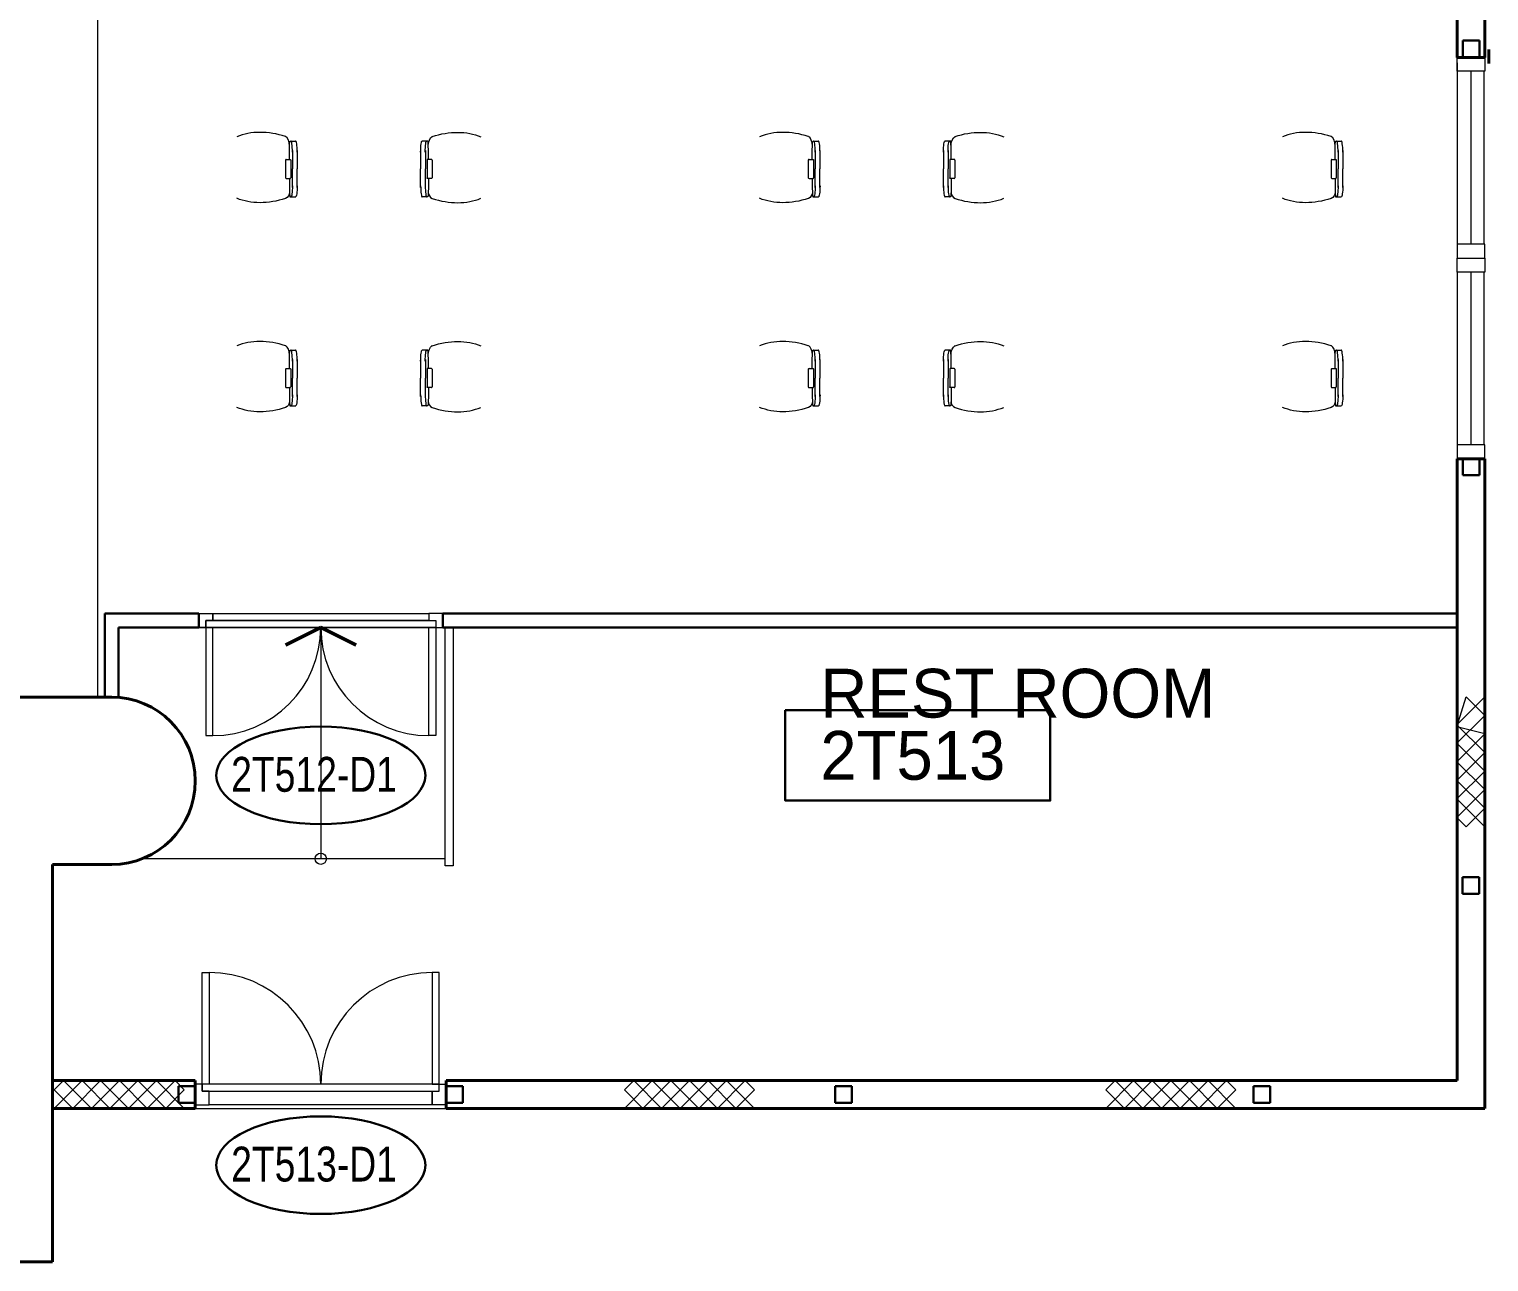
# Model space of a CAD drawing. Header units: metres. Extents: x 1807 to 3745, y 842 to 1968.
# Drawn here: x 3401.41 to 3411.88, y 1400.55 to 1409.39 of the extents above; entities that cross this region are included whole.
import ezdxf
from ezdxf.enums import TextEntityAlignment as Align

# ---------------------------------------------------------------- set-up
doc = ezdxf.new("R2010")
doc.units = ezdxf.units.M
doc.header["$MEASUREMENT"] = 0
doc.linetypes.add('DGN6', pattern=[18.248598, 0, -3.64972, 7.299439, -3.64972, 0, -3.64972])
doc.layers.get('0').update_dxf_attribs({"lineweight": 0})
for name, color, linetype, lineweight in [('Level 1', 7, 'Continuous', 0), ('Level 31', 7, 'Continuous', 0), ('Level 33', 7, 'Continuous', 0), ('Primary Door', 7, 'Continuous', 0), ('TRIRIGA DOOR BOX', 7, 'Continuous', 0)]:
    doc.layers.add(name, color=color, linetype=linetype, lineweight=lineweight)
doc.styles.add('Style-CHAR_FAST_FONT', font='CHAR_FAST_FONT.shx', dxfattribs={"height": 0.2})

# ---------------------------------------------------------------- blocks, each defined once
blk = doc.blocks.new('AnonymusCell_210')
at = {"layer": 'Primary Door', "color": 7, "linetype": 'Continuous', "lineweight": 30}
blk.add_ellipse((0, 0), major_axis=(0.75, 0), ratio=0.466667, dxfattribs=at)
at = {"layer": 'Primary Door', "color": 7, "linetype": 'Continuous', "lineweight": 30, "style": 'Style-CHAR_FAST_FONT', "width": 0.799986}
blk.add_text('2T513-D1', height=0.25, dxfattribs=at).set_placement((-0.643, 0.133), align=Align.TOP_LEFT)
blk = doc.blocks.new('AnonymusCell_212')
at = {"layer": 'Primary Door', "color": 7, "linetype": 'Continuous', "lineweight": 30}
blk.add_ellipse((0, 0), major_axis=(0.75, 0), ratio=0.466667, dxfattribs=at)
at = {"layer": 'Primary Door', "color": 7, "linetype": 'Continuous', "lineweight": 30, "style": 'Style-CHAR_FAST_FONT', "width": 0.799986}
blk.add_text('2T512-D1', height=0.25, dxfattribs=at).set_placement((-0.643, 0.133), align=Align.TOP_LEFT)

msp = doc.modelspace()

# ---------------------------------------------------------------- linework, layer by layer
at = {"layer": 'Level 1', "color": 7, "linetype": 'Continuous', "lineweight": 0}
for p, q in [((3401.9, 1404.6), (3401.9, 1415.409)), ((3411.65, 1409.19), (3411.85, 1409.19)), ((3411.65, 1409.09), (3411.65, 1409.19)), ((3411.65, 1409.15), (3411.65, 1407.85)), ((3411.85, 1409.19), (3411.85, 1409.09)), ((3411.85, 1409.09), (3411.65, 1409.09)), ((3411.843, 1409.09), (3411.843, 1407.85)), ((3403.279, 1408.59), (3403.32, 1408.59)), ((3404.267, 1408.59), (3404.227, 1408.59)), ((3407.029, 1408.59), (3407.07, 1408.59)), ((3408.017, 1408.59), (3407.977, 1408.59)), ((3410.779, 1408.59), (3410.82, 1408.59)), ((3403.297, 1408.523), (3403.297, 1408.39)), ((3403.33, 1408.523), (3403.33, 1408.39)), ((3404.216, 1408.523), (3404.216, 1408.39)), ((3404.25, 1408.523), (3404.25, 1408.39)), ((3407.047, 1408.523), (3407.047, 1408.39)), ((3407.08, 1408.523), (3407.08, 1408.39)), ((3407.966, 1408.523), (3407.966, 1408.39)), ((3408, 1408.523), (3408, 1408.39)), ((3410.797, 1408.523), (3410.797, 1408.39)), ((3410.83, 1408.523), (3410.83, 1408.39)), ((3403.247, 1408.453), (3403.247, 1408.326)), ((3403.252, 1408.458), (3403.282, 1408.458)), ((3403.284, 1408.453), (3403.284, 1408.326)), ((3403.297, 1408.257), (3403.297, 1408.39)), ((3403.33, 1408.257), (3403.33, 1408.39)), ((3404.216, 1408.257), (3404.216, 1408.39)), ((3404.25, 1408.257), (3404.25, 1408.39)), ((3404.262, 1408.453), (3404.262, 1408.326)), ((3404.294, 1408.458), (3404.264, 1408.458)), ((3404.299, 1408.453), (3404.299, 1408.326)), ((3406.997, 1408.453), (3406.997, 1408.326)), ((3407.002, 1408.458), (3407.032, 1408.458)), ((3407.034, 1408.453), (3407.034, 1408.326)), ((3407.047, 1408.257), (3407.047, 1408.39)), ((3407.08, 1408.257), (3407.08, 1408.39)), ((3407.966, 1408.257), (3407.966, 1408.39)), ((3408, 1408.257), (3408, 1408.39)), ((3408.012, 1408.453), (3408.012, 1408.326)), ((3408.044, 1408.458), (3408.014, 1408.458)), ((3408.049, 1408.453), (3408.049, 1408.326)), ((3410.747, 1408.453), (3410.747, 1408.326)), ((3410.752, 1408.458), (3410.782, 1408.458)), ((3410.784, 1408.453), (3410.784, 1408.326)), ((3410.797, 1408.257), (3410.797, 1408.39)), ((3410.83, 1408.257), (3410.83, 1408.39)), ((3403.252, 1408.321), (3403.282, 1408.321)), ((3404.294, 1408.321), (3404.264, 1408.321)), ((3407.002, 1408.321), (3407.032, 1408.321)), ((3408.044, 1408.321), (3408.014, 1408.321)), ((3410.752, 1408.321), (3410.782, 1408.321)), ((3403.279, 1408.19), (3403.32, 1408.19)), ((3404.267, 1408.19), (3404.227, 1408.19)), ((3407.029, 1408.19), (3407.07, 1408.19)), ((3408.017, 1408.19), (3407.977, 1408.19)), ((3410.779, 1408.19), (3410.82, 1408.19)), ((3411.85, 1407.85), (3411.65, 1407.85)), ((3411.65, 1407.85), (3411.65, 1407.75)), ((3411.85, 1407.75), (3411.85, 1407.85)), ((3411.65, 1407.75), (3411.85, 1407.75)), ((3411.65, 1407.75), (3411.85, 1407.75)), ((3411.65, 1407.65), (3411.65, 1407.75)), ((3411.85, 1407.75), (3411.85, 1407.65)), ((3411.65, 1407.65), (3411.65, 1406.35)), ((3411.85, 1407.65), (3411.65, 1407.65)), ((3411.843, 1407.65), (3411.843, 1406.41)), ((3403.279, 1407.09), (3403.32, 1407.09)), ((3403.297, 1407.023), (3403.297, 1406.89)), ((3403.33, 1407.023), (3403.33, 1406.89)), ((3404.216, 1407.023), (3404.216, 1406.89)), ((3404.267, 1407.09), (3404.227, 1407.09)), ((3404.25, 1407.023), (3404.25, 1406.89)), ((3407.029, 1407.09), (3407.07, 1407.09)), ((3407.047, 1407.023), (3407.047, 1406.89)), ((3407.08, 1407.023), (3407.08, 1406.89)), ((3407.966, 1407.023), (3407.966, 1406.89)), ((3408.017, 1407.09), (3407.977, 1407.09)), ((3408, 1407.023), (3408, 1406.89)), ((3410.779, 1407.09), (3410.82, 1407.09)), ((3410.797, 1407.023), (3410.797, 1406.89)), ((3410.83, 1407.023), (3410.83, 1406.89)), ((3403.247, 1406.953), (3403.247, 1406.826)), ((3403.252, 1406.958), (3403.282, 1406.958)), ((3403.284, 1406.953), (3403.284, 1406.826)), ((3404.262, 1406.953), (3404.262, 1406.826)), ((3404.294, 1406.958), (3404.264, 1406.958)), ((3404.299, 1406.953), (3404.299, 1406.826)), ((3406.997, 1406.953), (3406.997, 1406.826)), ((3407.002, 1406.958), (3407.032, 1406.958)), ((3407.034, 1406.953), (3407.034, 1406.826)), ((3408.012, 1406.953), (3408.012, 1406.826)), ((3408.044, 1406.958), (3408.014, 1406.958)), ((3408.049, 1406.953), (3408.049, 1406.826)), ((3410.747, 1406.953), (3410.747, 1406.826)), ((3410.752, 1406.958), (3410.782, 1406.958)), ((3410.784, 1406.953), (3410.784, 1406.826)), ((3403.252, 1406.821), (3403.282, 1406.821)), ((3403.297, 1406.757), (3403.297, 1406.89)), ((3403.33, 1406.757), (3403.33, 1406.89)), ((3404.216, 1406.757), (3404.216, 1406.89)), ((3404.25, 1406.757), (3404.25, 1406.89)), ((3404.294, 1406.821), (3404.264, 1406.821)), ((3407.002, 1406.821), (3407.032, 1406.821)), ((3407.047, 1406.757), (3407.047, 1406.89)), ((3407.08, 1406.757), (3407.08, 1406.89)), ((3407.966, 1406.757), (3407.966, 1406.89)), ((3408, 1406.757), (3408, 1406.89)), ((3408.044, 1406.821), (3408.014, 1406.821)), ((3410.752, 1406.821), (3410.782, 1406.821)), ((3410.797, 1406.757), (3410.797, 1406.89)), ((3410.83, 1406.757), (3410.83, 1406.89)), ((3403.279, 1406.69), (3403.32, 1406.69)), ((3404.267, 1406.69), (3404.227, 1406.69)), ((3407.029, 1406.69), (3407.07, 1406.69)), ((3408.017, 1406.69), (3407.977, 1406.69)), ((3410.779, 1406.69), (3410.82, 1406.69)), ((3411.85, 1406.41), (3411.65, 1406.41)), ((3411.65, 1406.41), (3411.65, 1406.31)), ((3411.85, 1406.31), (3411.85, 1406.41)), ((3411.65, 1406.31), (3411.85, 1406.31)), ((3402.625, 1405.1), (3402.625, 1405.2)), ((3402.625, 1405.2), (3402.725, 1405.2)), ((3402.625, 1405.1), (3402.625, 1405.2)), ((3402.625, 1405.2), (3402.725, 1405.2)), ((3402.725, 1405.15), (3402.675, 1405.15)), ((3402.675, 1405.15), (3402.675, 1405.1)), ((3402.725, 1405.15), (3402.675, 1405.15)), ((3402.675, 1405.15), (3402.675, 1405.1)), ((3402.675, 1405.15), (3404.325, 1405.15)), ((3402.675, 1405.1), (3402.675, 1405.15)), ((3402.725, 1405.2), (3402.725, 1405.15)), ((3402.725, 1405.2), (3402.725, 1405.15)), ((3402.725, 1405.2), (3404.275, 1405.2)), ((3402.725, 1405.15), (3402.725, 1405.2)), ((3404.275, 1405.15), (3402.725, 1405.15)), ((3404.375, 1405.2), (3404.275, 1405.2)), ((3404.275, 1405.2), (3404.275, 1405.15)), ((3404.375, 1405.2), (3404.275, 1405.2)), ((3404.275, 1405.2), (3404.275, 1405.15)), ((3404.275, 1405.2), (3404.275, 1405.15)), ((3404.275, 1405.15), (3404.325, 1405.15)), ((3404.275, 1405.15), (3404.325, 1405.15)), ((3404.325, 1405.15), (3404.325, 1405.1)), ((3404.325, 1405.15), (3404.325, 1405.1)), ((3404.325, 1405.15), (3404.325, 1405.1)), ((3404.375, 1405.1), (3404.375, 1405.2)), ((3404.375, 1405.1), (3404.375, 1405.2)), ((3402.625, 1405.1), (3404.375, 1405.1)), ((3402.675, 1405.1), (3402.625, 1405.1)), ((3402.675, 1405.1), (3402.625, 1405.1)), ((3402.675, 1405.1), (3402.675, 1404.325)), ((3402.725, 1405.1), (3402.675, 1405.1)), ((3404.325, 1405.1), (3402.675, 1405.1)), ((3402.725, 1404.325), (3402.725, 1405.1)), ((3403.5, 1405.1), (3403.5, 1403.441)), ((3404.275, 1404.325), (3404.275, 1405.1)), ((3404.275, 1405.1), (3404.325, 1405.1)), ((3404.325, 1405.1), (3404.375, 1405.1)), ((3404.325, 1405.1), (3404.375, 1405.1)), ((3404.325, 1405.1), (3404.325, 1404.325)), ((3411.849, 1404.603), (3411.649, 1404.403)), ((3411.649, 1404.387), (3411.716, 1404.603)), ((3411.716, 1404.603), (3411.849, 1404.47)), ((3402, 1404.6), (3401.9, 1404.6)), ((3411.849, 1404.47), (3411.649, 1404.27)), ((3411.649, 1404.403), (3411.849, 1404.203)), ((3402.675, 1404.325), (3402.725, 1404.325)), ((3404.325, 1404.325), (3404.275, 1404.325)), ((3411.849, 1404.337), (3411.649, 1404.387)), ((3411.649, 1404.137), (3411.849, 1404.337)), ((3411.649, 1404.27), (3411.849, 1404.07)), ((3411.849, 1404.203), (3411.649, 1404.003)), ((3411.849, 1403.937), (3411.649, 1404.137)), ((3411.849, 1404.07), (3411.649, 1403.87)), ((3411.649, 1404.003), (3411.849, 1403.803)), ((3411.649, 1403.737), (3411.849, 1403.937)), ((3411.649, 1403.87), (3411.849, 1403.67)), ((3411.849, 1403.803), (3411.716, 1403.67)), ((3411.716, 1403.67), (3411.649, 1403.737)), ((3401.575, 1400.55), (3401.575, 1403.4)), ((3401.575, 1403.4), (3402, 1403.4)), ((3404.392, 1403.441), (3402.219, 1403.441)), ((3402.65, 1401.825), (3402.65, 1402.625)), ((3402.65, 1402.625), (3402.7, 1402.625)), ((3402.7, 1402.625), (3402.7, 1401.825)), ((3404.35, 1402.625), (3404.3, 1402.625)), ((3404.3, 1402.625), (3404.3, 1401.825)), ((3404.35, 1401.825), (3404.35, 1402.625)), ((3401.588, 1401.783), (3401.655, 1401.85)), ((3401.788, 1401.85), (3401.588, 1401.65)), ((3401.721, 1401.65), (3401.588, 1401.783)), ((3401.655, 1401.85), (3401.855, 1401.65)), ((3401.921, 1401.85), (3401.721, 1401.65)), ((3401.988, 1401.65), (3401.788, 1401.85)), ((3401.855, 1401.65), (3402.055, 1401.85)), ((3402.121, 1401.65), (3401.921, 1401.85)), ((3402.188, 1401.85), (3401.988, 1401.65)), ((3402.055, 1401.85), (3402.255, 1401.65)), ((3402.321, 1401.85), (3402.121, 1401.65)), ((3402.388, 1401.65), (3402.188, 1401.85)), ((3402.255, 1401.65), (3402.455, 1401.85)), ((3402.521, 1401.65), (3402.321, 1401.85)), ((3402.521, 1401.783), (3402.388, 1401.65)), ((3402.455, 1401.85), (3402.521, 1401.783)), ((3402.6, 1401.825), (3402.6, 1401.675)), ((3402.65, 1401.825), (3402.6, 1401.825)), ((3402.6, 1401.825), (3402.6, 1401.675)), ((3402.65, 1401.825), (3402.6, 1401.825)), ((3402.65, 1401.775), (3402.65, 1401.825)), ((3402.7, 1401.825), (3402.65, 1401.825)), ((3402.65, 1401.775), (3402.65, 1401.825)), ((3402.65, 1401.825), (3402.65, 1401.775)), ((3404.35, 1401.825), (3402.65, 1401.825)), ((3402.7, 1401.775), (3402.65, 1401.775)), ((3402.7, 1401.775), (3402.65, 1401.775)), ((3402.65, 1401.775), (3404.35, 1401.775)), ((3402.7, 1401.675), (3402.7, 1401.775)), ((3402.7, 1401.675), (3402.7, 1401.775)), ((3402.7, 1401.675), (3402.7, 1401.775)), ((3402.7, 1401.775), (3404.3, 1401.775)), ((3404.3, 1401.825), (3404.35, 1401.825)), ((3404.3, 1401.675), (3404.3, 1401.775)), ((3404.3, 1401.775), (3404.35, 1401.775)), ((3404.3, 1401.675), (3404.3, 1401.775)), ((3404.3, 1401.775), (3404.35, 1401.775)), ((3404.3, 1401.775), (3404.3, 1401.675)), ((3404.35, 1401.775), (3404.35, 1401.825)), ((3404.35, 1401.825), (3404.4, 1401.825)), ((3404.35, 1401.775), (3404.35, 1401.825)), ((3404.35, 1401.825), (3404.4, 1401.825)), ((3404.35, 1401.775), (3404.35, 1401.825)), ((3404.4, 1401.825), (3404.4, 1401.675)), ((3404.4, 1401.825), (3404.4, 1401.675)), ((3405.678, 1401.783), (3405.745, 1401.85)), ((3405.878, 1401.85), (3405.678, 1401.65)), ((3405.811, 1401.65), (3405.678, 1401.783)), ((3405.745, 1401.85), (3405.945, 1401.65)), ((3406.011, 1401.85), (3405.811, 1401.65)), ((3406.078, 1401.65), (3405.878, 1401.85)), ((3405.945, 1401.65), (3406.145, 1401.85)), ((3406.211, 1401.65), (3406.011, 1401.85)), ((3406.278, 1401.85), (3406.078, 1401.65)), ((3406.145, 1401.85), (3406.345, 1401.65)), ((3406.411, 1401.85), (3406.211, 1401.65)), ((3406.478, 1401.65), (3406.278, 1401.85)), ((3406.345, 1401.65), (3406.545, 1401.85)), ((3406.611, 1401.65), (3406.411, 1401.85)), ((3406.611, 1401.783), (3406.478, 1401.65)), ((3406.545, 1401.85), (3406.611, 1401.783)), ((3409.13, 1401.783), (3409.197, 1401.85)), ((3409.33, 1401.85), (3409.13, 1401.65)), ((3409.264, 1401.65), (3409.13, 1401.783)), ((3409.197, 1401.85), (3409.397, 1401.65)), ((3409.464, 1401.85), (3409.264, 1401.65)), ((3409.53, 1401.65), (3409.33, 1401.85)), ((3409.397, 1401.65), (3409.597, 1401.85)), ((3409.664, 1401.65), (3409.464, 1401.85)), ((3409.73, 1401.85), (3409.53, 1401.65)), ((3409.597, 1401.85), (3409.797, 1401.65)), ((3409.864, 1401.85), (3409.664, 1401.65)), ((3409.93, 1401.65), (3409.73, 1401.85)), ((3409.797, 1401.65), (3409.997, 1401.85)), ((3410.064, 1401.65), (3409.864, 1401.85)), ((3410.064, 1401.783), (3409.93, 1401.65)), ((3409.997, 1401.85), (3410.064, 1401.783)), ((3402.6, 1401.675), (3402.7, 1401.675)), ((3402.6, 1401.675), (3402.7, 1401.675)), ((3404.3, 1401.675), (3402.7, 1401.675)), ((3404.4, 1401.675), (3404.3, 1401.675)), ((3404.4, 1401.675), (3404.3, 1401.675)), ((3402.6, 1401.65), (3404.4, 1401.65)), ((3394.95, 1400.55), (3401.575, 1400.55))]:
    msp.add_line(p, q, dxfattribs=at)
at = {"layer": 'Level 1', "color": 7, "linetype": 'Continuous', "lineweight": 40}
for p, q in [((3411.65, 1410.81), (3411.65, 1409.19)), ((3411.85, 1410.81), (3411.85, 1409.19)), ((3411.65, 1409.19), (3411.85, 1409.19)), ((3411.65, 1406.31), (3411.85, 1406.31)), ((3411.65, 1406.31), (3411.65, 1401.85)), ((3411.85, 1406.31), (3411.85, 1401.65)), ((3398.075, 1404.6), (3402, 1404.6)), ((3402, 1403.4), (3401.575, 1403.4)), ((3401.575, 1403.4), (3401.575, 1400.55)), ((3401.575, 1401.85), (3402.6, 1401.85)), ((3402.6, 1401.85), (3402.6, 1401.65)), ((3404.4, 1401.85), (3404.4, 1401.65)), ((3404.4, 1401.85), (3411.65, 1401.85)), ((3401.575, 1401.65), (3402.6, 1401.65)), ((3404.4, 1401.65), (3411.85, 1401.65)), ((3401.575, 1400.55), (3400.325, 1400.55))]:
    msp.add_line(p, q, dxfattribs=at)
at = {"layer": 'Level 1', "color": 7, "linetype": 'Continuous', "lineweight": 30}
for p, q in [((3411.812, 1409.312), (3411.692, 1409.312)), ((3411.692, 1409.312), (3411.692, 1409.192)), ((3411.812, 1409.192), (3411.812, 1409.312)), ((3411.692, 1409.192), (3411.812, 1409.192)), ((3411.812, 1406.312), (3411.692, 1406.312)), ((3411.692, 1406.312), (3411.692, 1406.192)), ((3411.812, 1406.192), (3411.812, 1406.312)), ((3411.692, 1406.192), (3411.812, 1406.192)), ((3401.95, 1404.6), (3401.95, 1405.2)), ((3401.95, 1405.2), (3402.625, 1405.2)), ((3402.625, 1405.1), (3402.625, 1405.2)), ((3404.375, 1405.2), (3411.65, 1405.2)), ((3404.375, 1405.1), (3404.375, 1405.2)), ((3402.05, 1404.6), (3402.05, 1405.1)), ((3402.05, 1405.1), (3402.625, 1405.1)), ((3404.375, 1405.1), (3411.65, 1405.1)), ((3411.81, 1403.31), (3411.69, 1403.31)), ((3411.69, 1403.31), (3411.69, 1403.19)), ((3411.81, 1403.19), (3411.81, 1403.31)), ((3411.69, 1403.19), (3411.81, 1403.19)), ((3402.6, 1401.81), (3402.48, 1401.81)), ((3402.48, 1401.81), (3402.48, 1401.69)), ((3402.6, 1401.69), (3402.6, 1401.81)), ((3404.52, 1401.81), (3404.4, 1401.81)), ((3404.4, 1401.81), (3404.4, 1401.69)), ((3404.52, 1401.69), (3404.52, 1401.81)), ((3407.31, 1401.81), (3407.19, 1401.81)), ((3407.19, 1401.81), (3407.19, 1401.69)), ((3407.31, 1401.69), (3407.31, 1401.81)), ((3410.31, 1401.81), (3410.19, 1401.81)), ((3410.19, 1401.81), (3410.19, 1401.69)), ((3410.31, 1401.69), (3410.31, 1401.81)), ((3402.48, 1401.69), (3402.6, 1401.69)), ((3404.4, 1401.69), (3404.52, 1401.69)), ((3407.19, 1401.69), (3407.31, 1401.69)), ((3410.19, 1401.69), (3410.31, 1401.69))]:
    msp.add_line(p, q, dxfattribs=at)
at = {"layer": 'Level 1', "color": 7, "linetype": 'DGN6', "lineweight": 40}
msp.add_line((3411.878, 1409.246), (3411.878, 1406.261), dxfattribs=at)
at = {"layer": 'Level 1', "color": 7, "linetype": 'Continuous', "lineweight": 13}
for p, q in [((3411.75, 1409.09), (3411.75, 1407.85)), ((3411.75, 1407.65), (3411.75, 1406.41)), ((3404.392, 1403.391), (3404.392, 1405.1)), ((3404.392, 1405.1), (3404.45, 1405.1)), ((3404.45, 1405.1), (3404.45, 1403.391)), ((3404.45, 1403.391), (3404.392, 1403.391))]:
    msp.add_line(p, q, dxfattribs=at)
at = {"layer": 'Level 1', "color": 7, "linetype": 'Continuous', "lineweight": 53}
for p, q in [((3403.5, 1405.1), (3403.247, 1404.974)), ((3403.753, 1404.974), (3403.5, 1405.1))]:
    msp.add_line(p, q, dxfattribs=at)
at = {"layer": 'Level 1', "color": 7, "linetype": 'Continuous', "lineweight": 0}
msp.add_circle((3403.5, 1403.441), 0.04, dxfattribs=at)
for centre, radius, start, end in [((3403.252, 1408.453), 0.005, 90, 180), ((3404.294, 1408.453), 0.005, 0, 90), ((3407.002, 1408.453), 0.005, 90, 180), ((3408.044, 1408.453), 0.005, 0, 90), ((3410.752, 1408.453), 0.005, 90, 180), ((3403.252, 1408.326), 0.005, 180, 270), ((3404.294, 1408.326), 0.005, 270, 0), ((3407.002, 1408.326), 0.005, 180, 270), ((3408.044, 1408.326), 0.005, 270, 0), ((3410.752, 1408.326), 0.005, 180, 270), ((3403.252, 1406.953), 0.005, 90, 180), ((3404.294, 1406.953), 0.005, 0, 90), ((3407.002, 1406.953), 0.005, 90, 180), ((3408.044, 1406.953), 0.005, 0, 90), ((3410.752, 1406.953), 0.005, 90, 180), ((3403.252, 1406.826), 0.005, 180, 270), ((3404.294, 1406.826), 0.005, 270, 0), ((3407.002, 1406.826), 0.005, 180, 270), ((3408.044, 1406.826), 0.005, 270, 0), ((3410.752, 1406.826), 0.005, 180, 270), ((3402.725, 1405.1), 0.775, 270, 0), ((3404.275, 1405.1), 0.775, 180, 270), ((3402, 1404), 0.6, 270, 90), ((3402.7, 1401.825), 0.8, 0, 90), ((3404.3, 1401.825), 0.8, 90, 180)]:
    msp.add_arc(centre, radius, start, end, dxfattribs=at)
at = {"layer": 'Level 1', "color": 7, "linetype": 'Continuous', "lineweight": 40}
msp.add_arc((3402, 1404), 0.6, 270, 90, dxfattribs=at)
at = {"layer": 'Level 1', "color": 7, "linetype": 'Continuous', "lineweight": 0}
for centre, major_axis, ratio, start_param, end_param in [((3403.147, 1408.327), (-0.407, 0.137), 0.724766, 4.712389, 5.588784), ((3403.234, 1408.556), (0, -0.0702), 0.602534, 1.570796, 2.809379), ((3403.286, 1408.511), (0, 0.0792), 0.135555, 4.712389, 6.359652), ((3403.32, 1408.511), (0, 0.0792), 0.135555, 4.712389, 6.359652), ((3404.268, 1408.49), (0, 0.0997), 0.038107, 4.388145, 6.359652), ((3406.897, 1408.327), (-0.407, 0.137), 0.724766, 4.712389, 5.588784), ((3406.984, 1408.556), (0, -0.0702), 0.602534, 1.570796, 2.809379), ((3407.036, 1408.511), (0, 0.0792), 0.135555, 4.712389, 6.359652), ((3407.07, 1408.511), (0, 0.0792), 0.135555, 4.712389, 6.359652), ((3408.018, 1408.49), (0, 0.0997), 0.038107, 4.388145, 6.359652), ((3410.647, 1408.327), (-0.407, 0.137), 0.724766, 4.712389, 5.588784), ((3410.734, 1408.556), (0, -0.0702), 0.602534, 1.570796, 2.809379), ((3410.786, 1408.511), (0, 0.0792), 0.135555, 4.712389, 6.359652), ((3410.82, 1408.511), (0, 0.0792), 0.135555, 4.712389, 6.359652), ((3404.264, 1408.453), (0, 0.005), 0.354, 0, 1.570796), ((3408.014, 1408.453), (0, 0.005), 0.354, 0, 1.570796), ((3403.279, 1408.29), (0, -0.0997), 0.038107, 4.388145, 6.359652), ((3403.282, 1408.326), (0, -0.005), 0.354, 0, 1.570796), ((3404.227, 1408.269), (0, -0.0792), 0.135555, 4.712389, 6.359652), ((3404.26, 1408.269), (0, -0.0792), 0.135555, 4.712389, 6.359652), ((3407.029, 1408.29), (0, -0.0997), 0.038107, 4.388145, 6.359652), ((3407.032, 1408.326), (0, -0.005), 0.354, 0, 1.570796), ((3407.977, 1408.269), (0, -0.0792), 0.135555, 4.712389, 6.359652), ((3408.01, 1408.269), (0, -0.0792), 0.135555, 4.712389, 6.359652), ((3410.779, 1408.29), (0, -0.0997), 0.038107, 4.388145, 6.359652), ((3410.782, 1408.326), (0, -0.005), 0.354, 0, 1.570796), ((3404.313, 1408.224), (0, -0.0488), 0.866653, 4.712389, 5.950972), ((3404.399, 1408.473), (0.407, -0.137), 0.724766, 4.712389, 5.588784), ((3408.063, 1408.224), (0, -0.0488), 0.866653, 4.712389, 5.950972), ((3408.149, 1408.473), (0.407, -0.137), 0.724766, 4.712389, 5.588784), ((3403.147, 1406.827), (-0.407, 0.137), 0.724766, 4.712389, 5.588784), ((3403.234, 1407.056), (0, -0.0702), 0.602534, 1.570796, 2.809379), ((3406.897, 1406.827), (-0.407, 0.137), 0.724766, 4.712389, 5.588784), ((3406.984, 1407.056), (0, -0.0702), 0.602534, 1.570796, 2.809379), ((3410.647, 1406.827), (-0.407, 0.137), 0.724766, 4.712389, 5.588784), ((3410.734, 1407.056), (0, -0.0702), 0.602534, 1.570796, 2.809379), ((3403.286, 1407.011), (0, 0.0792), 0.135555, 4.712389, 6.359652), ((3403.32, 1407.011), (0, 0.0792), 0.135555, 4.712389, 6.359652), ((3404.268, 1406.99), (0, 0.0997), 0.038107, 4.388145, 6.359652), ((3407.036, 1407.011), (0, 0.0792), 0.135555, 4.712389, 6.359652), ((3407.07, 1407.011), (0, 0.0792), 0.135555, 4.712389, 6.359652), ((3408.018, 1406.99), (0, 0.0997), 0.038107, 4.388145, 6.359652), ((3410.786, 1407.011), (0, 0.0792), 0.135555, 4.712389, 6.359652), ((3410.82, 1407.011), (0, 0.0792), 0.135555, 4.712389, 6.359652), ((3404.264, 1406.953), (0, 0.005), 0.354, 0, 1.570796), ((3408.014, 1406.953), (0, 0.005), 0.354, 0, 1.570796), ((3403.279, 1406.79), (0, -0.0997), 0.038107, 4.388145, 6.359652), ((3403.282, 1406.826), (0, -0.005), 0.354, 0, 1.570796), ((3407.029, 1406.79), (0, -0.0997), 0.038107, 4.388145, 6.359652), ((3407.032, 1406.826), (0, -0.005), 0.354, 0, 1.570796), ((3410.779, 1406.79), (0, -0.0997), 0.038107, 4.388145, 6.359652), ((3410.782, 1406.826), (0, -0.005), 0.354, 0, 1.570796), ((3404.227, 1406.769), (0, -0.0792), 0.135555, 4.712389, 6.359652), ((3404.26, 1406.769), (0, -0.0792), 0.135555, 4.712389, 6.359652), ((3404.313, 1406.724), (0, -0.0488), 0.866653, 4.712389, 5.950972), ((3407.977, 1406.769), (0, -0.0792), 0.135555, 4.712389, 6.359652), ((3408.01, 1406.769), (0, -0.0792), 0.135555, 4.712389, 6.359652), ((3408.063, 1406.724), (0, -0.0488), 0.866653, 4.712389, 5.950972), ((3404.399, 1406.973), (0.407, -0.137), 0.724766, 4.712389, 5.588784), ((3408.149, 1406.973), (0.407, -0.137), 0.724766, 4.712389, 5.588784)]:
    msp.add_ellipse(centre, major_axis=major_axis, ratio=ratio, start_param=start_param, end_param=end_param, dxfattribs=at)
at = {"layer": 'Level 1', "color": 7, "linetype": 'Continuous', "lineweight": 0, "extrusion": (0, 0, -1)}
for centre, major_axis, ratio, start_param, end_param in [((3403.279, 1408.49), (0, -0.0997), 0.038107, 1.246553, 3.218059), ((3404.227, 1408.511), (0, -0.0792), 0.135555, 1.570796, 3.218059), ((3404.26, 1408.511), (0, -0.0792), 0.135555, 1.570796, 3.218059), ((3404.313, 1408.556), (0, 0.0702), 0.602534, -1.570796, -0.332213), ((3404.399, 1408.327), (-0.407, -0.137), 0.724766, 1.570796, 2.447192), ((3407.029, 1408.49), (0, -0.0997), 0.038107, 1.246553, 3.218059), ((3407.977, 1408.511), (0, -0.0792), 0.135555, 1.570796, 3.218059), ((3408.01, 1408.511), (0, -0.0792), 0.135555, 1.570796, 3.218059), ((3408.063, 1408.556), (0, 0.0702), 0.602534, -1.570796, -0.332213), ((3408.149, 1408.327), (-0.407, -0.137), 0.724766, 1.570796, 2.447192), ((3410.779, 1408.49), (0, -0.0997), 0.038107, 1.246553, 3.218059), ((3403.282, 1408.453), (0, -0.005), 0.354, 3.141593, 4.712389), ((3407.032, 1408.453), (0, -0.005), 0.354, 3.141593, 4.712389), ((3410.782, 1408.453), (0, -0.005), 0.354, 3.141593, 4.712389), ((3403.286, 1408.269), (0, 0.0792), 0.135555, 1.570796, 3.218059), ((3403.32, 1408.269), (0, 0.0792), 0.135555, 1.570796, 3.218059), ((3404.264, 1408.326), (0, 0.005), 0.354, 3.141593, 4.712389), ((3404.268, 1408.29), (0, 0.0997), 0.038107, 1.246553, 3.218059), ((3407.036, 1408.269), (0, 0.0792), 0.135555, 1.570796, 3.218059), ((3407.07, 1408.269), (0, 0.0792), 0.135555, 1.570796, 3.218059), ((3408.014, 1408.326), (0, 0.005), 0.354, 3.141593, 4.712389), ((3408.018, 1408.29), (0, 0.0997), 0.038107, 1.246553, 3.218059), ((3410.786, 1408.269), (0, 0.0792), 0.135555, 1.570796, 3.218059), ((3410.82, 1408.269), (0, 0.0792), 0.135555, 1.570796, 3.218059), ((3403.147, 1408.473), (0.407, 0.137), 0.724766, 1.570796, 2.447192), ((3403.234, 1408.224), (0, 0.0488), 0.866653, 1.570796, 2.809379), ((3406.897, 1408.473), (0.407, 0.137), 0.724766, 1.570796, 2.447192), ((3406.984, 1408.224), (0, 0.0488), 0.866653, 1.570796, 2.809379), ((3410.647, 1408.473), (0.407, 0.137), 0.724766, 1.570796, 2.447192), ((3410.734, 1408.224), (0, 0.0488), 0.866653, 1.570796, 2.809379), ((3404.313, 1407.056), (0, 0.0702), 0.602534, -1.570796, -0.332213), ((3404.399, 1406.827), (-0.407, -0.137), 0.724766, 1.570796, 2.447192), ((3408.063, 1407.056), (0, 0.0702), 0.602534, -1.570796, -0.332213), ((3408.149, 1406.827), (-0.407, -0.137), 0.724766, 1.570796, 2.447192), ((3403.279, 1406.99), (0, -0.0997), 0.038107, 1.246553, 3.218059), ((3404.227, 1407.011), (0, -0.0792), 0.135555, 1.570796, 3.218059), ((3404.26, 1407.011), (0, -0.0792), 0.135555, 1.570796, 3.218059), ((3407.029, 1406.99), (0, -0.0997), 0.038107, 1.246553, 3.218059), ((3407.977, 1407.011), (0, -0.0792), 0.135555, 1.570796, 3.218059), ((3408.01, 1407.011), (0, -0.0792), 0.135555, 1.570796, 3.218059), ((3410.779, 1406.99), (0, -0.0997), 0.038107, 1.246553, 3.218059), ((3403.282, 1406.953), (0, -0.005), 0.354, 3.141593, 4.712389), ((3407.032, 1406.953), (0, -0.005), 0.354, 3.141593, 4.712389), ((3410.782, 1406.953), (0, -0.005), 0.354, 3.141593, 4.712389), ((3404.264, 1406.826), (0, 0.005), 0.354, 3.141593, 4.712389), ((3404.268, 1406.79), (0, 0.0997), 0.038107, 1.246553, 3.218059), ((3408.014, 1406.826), (0, 0.005), 0.354, 3.141593, 4.712389), ((3408.018, 1406.79), (0, 0.0997), 0.038107, 1.246553, 3.218059), ((3403.234, 1406.724), (0, 0.0488), 0.866653, 1.570796, 2.809379), ((3403.286, 1406.769), (0, 0.0792), 0.135555, 1.570796, 3.218059), ((3403.32, 1406.769), (0, 0.0792), 0.135555, 1.570796, 3.218059), ((3406.984, 1406.724), (0, 0.0488), 0.866653, 1.570796, 2.809379), ((3407.036, 1406.769), (0, 0.0792), 0.135555, 1.570796, 3.218059), ((3407.07, 1406.769), (0, 0.0792), 0.135555, 1.570796, 3.218059), ((3410.734, 1406.724), (0, 0.0488), 0.866653, 1.570796, 2.809379), ((3410.786, 1406.769), (0, 0.0792), 0.135555, 1.570796, 3.218059), ((3410.82, 1406.769), (0, 0.0792), 0.135555, 1.570796, 3.218059), ((3403.147, 1406.973), (0.407, 0.137), 0.724766, 1.570796, 2.447192), ((3406.897, 1406.973), (0.407, 0.137), 0.724766, 1.570796, 2.447192), ((3410.647, 1406.973), (0.407, 0.137), 0.724766, 1.570796, 2.447192)]:
    msp.add_ellipse(centre, major_axis=major_axis, ratio=ratio, start_param=start_param, end_param=end_param, dxfattribs=at)
at = {"layer": 'TRIRIGA DOOR BOX', "color": 251, "linetype": 'Continuous', "lineweight": 30, "true_color": 0x555555}
msp.add_lwpolyline([(3406.832, 1404.508), (3408.732, 1404.508), (3408.732, 1403.858), (3406.832, 1403.858)], close=True, dxfattribs=at)

# ---------------------------------------------------------------- block references
at = {"color": 7, "linetype": 'Continuous', "lineweight": 0}
for name, p in [('AnonymusCell_212', (3403.5, 1404.039)), ('AnonymusCell_210', (3403.5, 1401.243))]:
    msp.add_blockref(name, p, dxfattribs=at)

# ---------------------------------------------------------------- texts
at = {"layer": 'Level 31', "color": 7, "linetype": 'Continuous', "lineweight": 30, "style": 'Style-CHAR_FAST_FONT'}
msp.add_text('REST ROOM', height=0.35, dxfattribs=at).set_placement((3407.083, 1404.629), align=Align.MIDDLE_LEFT)
at = {"layer": 'Level 33', "color": 7, "linetype": 'Continuous', "lineweight": 30, "style": 'Style-CHAR_FAST_FONT'}
msp.add_text('2T513', height=0.35, dxfattribs=at).set_placement((3407.083, 1404.183), align=Align.MIDDLE_LEFT)

doc.saveas('drawing.dxf')
